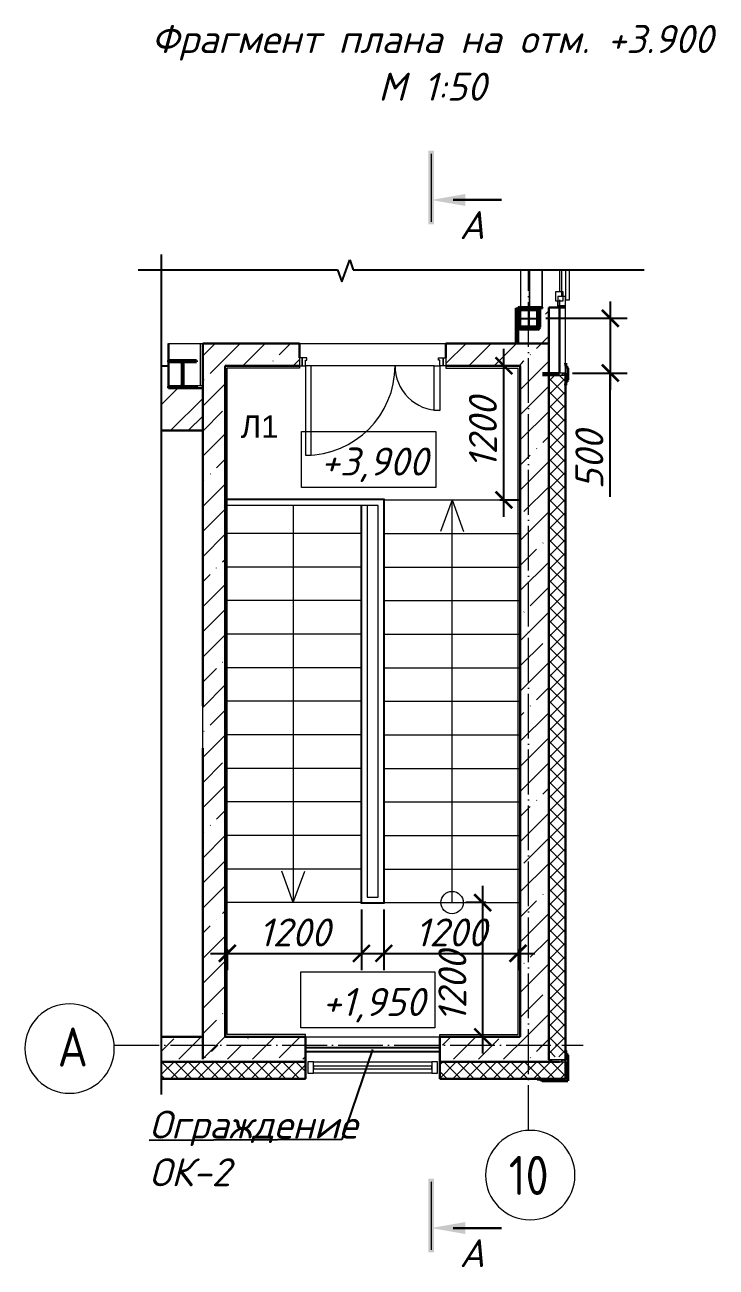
# Model space of a CAD drawing. Header units: millimetres. Extents: x 2655748 to 2694748, y -660716 to -632898.
# Drawn here: x 2688566 to 2694748, y -644124 to -633016 of the extents above; entities that cross this region are included whole.
import ezdxf

# ---------------------------------------------------------------- set-up
doc = ezdxf.new("R2010")
doc.units = ezdxf.units.MM
doc.header["$LTSCALE"] = 20
for name, pattern in [('_ШПТ__20_т__2_5__Линия сетки', [25, 20, -2.5, 0, -2.5]), ('CENTER', [50.8, 31.75, -6.35, 6.35, -6.35]), ('GOST2.303 5', [24, 20, -1.5, 1, -1.5])]:
    doc.linetypes.add(name, pattern=pattern)
doc.layers.add('ANNO-TEXT', color=251, linetype='Continuous')
doc.layers.add('PDF _Текст', color=7, linetype='Continuous')
doc.layers.add('Вспомогательные', color=6, linetype='Continuous', plot=False)
for name, color, linetype, lineweight in [('Высотные отметки', 7, 'Continuous', 9), ('Обобщенные модели', 7, 'Continuous', 18), ('ОСИ', 251, 'CENTER', 18), ('Перекрытия', 7, 'Continuous', 18), ('Размерные', 45, 'Continuous', 15), ('Разрезы', 7, 'Continuous', 9), ('Стены', 7, 'Continuous', 18), ('Стены разрез', 7, 'Continuous', 30), ('Стены штриховка', 7, 'Continuous', 30), ('Типовые аннотации', 7, 'Continuous', 18), ('Элементы узлов', 7, 'Continuous', 18)]:
    doc.layers.add(name, color=color, linetype=linetype, lineweight=lineweight)
for name, color, linetype, lineweight, true_color in [('Двери', 7, 'Continuous', 9, 0x804000), ('Импосты витража', 7, 'Continuous', 9, 0x004080), ('Каркас несущий', 7, 'Continuous', 18, 0x800040), ('Каркас_Импост', 7, 'Continuous', 9, 0x804000), ('Лестницы', 7, 'Continuous', 9, 0x506c76), ('Линии', 7, 'Continuous', 9, 0x00a600), ('Монтажный зазор', 7, 'Continuous', 9, 0x804000), ('Несущие колонны', 7, 'Continuous', 18, 0x800040), ('Ограждение', 7, 'Continuous', 9, 0x408080), ('Отлив', 7, 'Continuous', 9, 0x008080), ('Панели витража', 7, 'Continuous', 9, 0x0080c0), ('Панель', 7, 'Continuous', 9, 0x804000), ('Поручни', 7, 'Continuous', 9, 0x408080), ('Скрытые грани', 7, 'Continuous', 18, 0x800040)]:
    doc.layers.add(name, color=color, linetype=linetype, lineweight=lineweight, true_color=true_color)
doc.styles.add('GOST Common', font='', dxfattribs={"width": 0.9, "height": 350})
doc.styles.add('PDF Arial', font='arial.ttf')
doc.styles.add('PDF ISOCPEUR Italic', font='isocpeui.ttf')
doc.styles.add('SPDS', font='isocpeui.ttf')
doc.styles.get('GOST Common').set_extended_font_data('GOST Common')
doc.dimstyles.new('м 100', dxfattribs={"dimscale": 100, "dimtxt": 2, "dimasz": 1.5, "dimexe": 1.5, "dimexo": 0.625, "dimtad": 1, "dimdec": 0, "dimrnd": 5, "dimtxsty": 'SPDS', "dimblk": 'ARCHTICK', "dimcen": 2.5, "dimdle": 1.5, "dimclrd": 256, "dimclre": 256, "dimclrt": 256, "dimadec": 0, "dimazin": 0, "dimtfac": 1, "dimtdec": 0, "dimtmove": 1, "dimatfit": 3, "dimldrblk": 'OPEN30', "dimfxl": 1, "dimarcsym": 0})
pattern_1 = [(45, (2648071.34, -642139.24), (-224.5064, 224.5064), []), (45, (2648295.85, -642139.24), (-224.5064, 224.5064), [396.875, -79.375, 3.353, -76.022])]
pattern_2 = [(45, (0, 0), (-106.066, 106.066), [])]
pattern_3 = [(45, (2648126.34, -642139.24), (-106.066, 106.066), [])]

# ---------------------------------------------------------------- blocks, each defined once
blk = doc.blocks.new('240_КолоннаНесущая_Двутавр_СТО АСЧМ 20-93 - 25К1-1233498-_О__L2_3_900_')
at = {"layer": 'Несущие колонны', "color": 7, "lineweight": 40}
for p, q in [((124.5, 123), (-124.5, 123)), ((-124.5, 123), (-124.5, 111)), ((124.5, 111), (124.5, 123)), ((-124.5, 111), (-20, 111)), ((-4, 95), (-4, -95)), ((4, -95), (4, 95)), ((20, 111), (124.5, 111)), ((-20, -111), (-124.5, -111)), ((-124.5, -111), (-124.5, -123)), ((124.5, -111), (20, -111)), ((124.5, -123), (124.5, -111)), ((-124.5, -123), (124.5, -123))]:
    blk.add_line(p, q, dxfattribs=at)
for centre, start, end in [((-20, 95), 0, 90), ((20, 95), 90, 180), ((-20, -95), 270, 0), ((20, -95), 180, 270)]:
    blk.add_arc(centre, 16, start, end, dxfattribs=at)
blk = doc.blocks.new('101_Дверь_Двупольная_Алюминиевая_ГОСТ23747-2015 - ДАН_Дв_2080х1260_800__О_Л_П-1342839-_О__L2_3_900_')
at = {"layer": 'Каркас_Импост', "color": 7}
for p, q in [((-630, 100), (-600, 100)), ((-630, 30), (-630, 100)), ((-590, 30), (-630, 30)), ((-600, 100), (-600, 50)), ((-600, 50), (-590, 50)), ((-590, 50), (-590, 30)), ((600, 50), (590, 50)), ((590, 50), (590, 30)), ((590, 30), (630, 30)), ((630, 100), (600, 100)), ((600, 100), (600, 50)), ((630, 30), (630, 100))]:
    blk.add_line(p, q, dxfattribs=at)
at = {"layer": 'Монтажный зазор', "color": 7}
for p, q in [((-655, 100), (-630, 100)), ((-655, 30), (-655, 100)), ((-630, 30), (-655, 30)), ((-630, 100), (-630, 30)), ((655, 100), (630, 100)), ((630, 100), (630, 30)), ((630, 30), (655, 30)), ((655, 30), (655, 100))]:
    blk.add_line(p, q, dxfattribs=at)
at = {"layer": 'Панель', "color": 7, "lineweight": 18}
for p, q in [((600, 900), (550, 900)), ((550, 900), (550, 100)), ((600, 100), (600, 900)), ((-600, 500), (-550, 500)), ((-600, 100), (-600, 500)), ((-550, 500), (-550, 100)), ((-550, 100), (-600, 100)), ((550, 100), (600, 100))]:
    blk.add_line(p, q, dxfattribs=at)
at = {"layer": 'Панель', "color": 7}
for centre, radius, start, end in [((600, 100), 800, 90, 180), ((-600, 100), 400, 360, 90)]:
    blk.add_arc(centre, radius, start, end, dxfattribs=at)
blk = doc.blocks.new('Прямоугольный импост - 50х100 мм RAL 9016-1207058-_О__L2_3_900_')
at = {"layer": 'Импосты витража', "color": 7, "lineweight": 18}
for p, q in [((0, 100), (-50, 100)), ((-50, 100), (-50, 0)), ((-50, 0), (0, 0)), ((0, 0), (0, 100))]:
    blk.add_line(p, q, dxfattribs=at)
blk = doc.blocks.new('Системная панель - 135__НР__25__СТК__Стеклопакет-1207059-_О__L2_3_900_')
at = {"layer": 'Панели витража', "color": 7}
for p, q in [((530, -37.5), (-530, -37.5)), ((-530, -37.5), (-530, -62.5)), ((-530, -62.5), (530, -62.5)), ((530, -62.5), (530, -37.5))]:
    blk.add_line(p, q, dxfattribs=at)
blk = doc.blocks.new('Прямоугольный импост - 50х100 мм RAL 9016-1207060-_О__L2_3_900_')
at = {"layer": 'Импосты витража', "color": 7, "lineweight": 18}
for p, q in [((-50, 100), (0, 100)), ((-50, 0), (-50, 100)), ((0, 0), (-50, 0)), ((0, 100), (0, 0))]:
    blk.add_line(p, q, dxfattribs=at)
blk = doc.blocks.new('Прямоугольный импост - 50х100 мм RAL 9016-1206832-_О__L2_3_900_')
at = {"layer": 'Импосты витража', "color": 7}
for p, q in [((43075, -125), (44135, -125)), ((44135, -225), (43075, -225))]:
    blk.add_line(p, q, dxfattribs=at)
blk = doc.blocks.new('Ограждение - Ограждение-1240041-_О__L2_3_900_')
at = {"layer": 'Поручни', "color": 7}
for p, q in [((43711, 4881), (42285, 4881)), ((43705, 4875), (42285, 4875)), ((43655, 4825), (42285, 4825)), ((43499, 4825), (43499, 1269)), ((43505, 4825), (43505, 1275)), ((43555, 4825), (43555, 1325)), ((43655, 1325), (43655, 4825)), ((43705, 1275), (43705, 4875)), ((43711, 1269), (43711, 4881)), ((43499, 1269), (43711, 1269)), ((43505, 1275), (43705, 1275)), ((43555, 1325), (43655, 1325))]:
    blk.add_line(p, q, dxfattribs=at)
blk = doc.blocks.new('190_ФЭ_Стена_Стык вертикальный - ФЭ-C1_110-1292974-_О__L2_3_900_')
at = {"layer": 'Обобщенные модели', "lineweight": 9}
h = blk.add_hatch(dxfattribs=at)
h.set_pattern_fill('FP_8', color=256, style=0, pattern_type=2)
h.set_pattern_definition(pattern_2)
h.paths.add_polyline_path([(45278, 5902), (45278, 5928), (45295, 5945), (45295, 6055), (45278, 6072), (45277, 6072), (45294, 6055), (45294, 5945), (45277, 5928), (45277, 5903)], flags=0)
h.paths.add_polyline_path([(45275, 5902), (45276, 5903), (45275, 5912)], flags=0)
h.paths.add_polyline_path([(45275, 6088), (45276, 6088), (45275, 6098)], flags=0)
at = {"layer": 'Обобщенные модели', "lineweight": 40}
for p, q in [((45278, 6098), (45275, 6098)), ((45275, 6098), (45275, 6088)), ((45275, 6088), (45276, 6088)), ((45276, 6088), (45276, 6097)), ((45276, 6097), (45277, 6097)), ((45277, 6097), (45277, 6072)), ((45277, 6072), (45294, 6055)), ((45278, 6072), (45278, 6098)), ((45295, 6055), (45278, 6072)), ((45294, 6055), (45294, 5945)), ((45295, 5945), (45295, 6055)), ((45276, 5912), (45275, 5912)), ((45275, 5912), (45275, 5902)), ((45275, 5902), (45278, 5902)), ((45276, 5903), (45276, 5912)), ((45277, 5903), (45276, 5903)), ((45294, 5945), (45277, 5928)), ((45277, 5928), (45277, 5903)), ((45278, 5928), (45295, 5945)), ((45278, 5902), (45278, 5928))]:
    blk.add_line(p, q, dxfattribs=at)
blk = doc.blocks.new('190_ФЭ_Стена_Стык угловой внешний фигурный - ФЭ-У1_230х230-1304566-_О__L2_3_900_')
at = {"layer": 'Обобщенные модели', "lineweight": 9}
h = blk.add_hatch(dxfattribs=at)
h.set_pattern_fill('FP_5', color=256, style=0, pattern_type=2)
h.set_pattern_definition(pattern_2)
h.paths.add_polyline_path([(45065, -295), (45295, -295), (45295, -65), (45278, -48), (45277, -48), (45294, -65), (45294, -294), (45065, -294), (45048, -277), (45048, -278)], flags=0)
h.paths.add_polyline_path([(45032, -276), (45032, -275), (45023, -276)], flags=0)
h.paths.add_polyline_path([(45275, -32), (45276, -32), (45275, -22)], flags=0)
at = {"layer": 'Обобщенные модели', "lineweight": 40}
for p, q in [((45278, -22), (45275, -22)), ((45275, -22), (45275, -32)), ((45275, -32), (45276, -32)), ((45276, -32), (45276, -23)), ((45276, -23), (45277, -23)), ((45277, -23), (45277, -48)), ((45277, -48), (45294, -65)), ((45278, -48), (45278, -22)), ((45295, -65), (45278, -48)), ((45294, -65), (45294, -294)), ((45295, -295), (45295, -65)), ((45032, -275), (45022, -275)), ((45022, -275), (45022, -278)), ((45022, -278), (45048, -278)), ((45023, -277), (45023, -276)), ((45023, -276), (45032, -276)), ((45048, -277), (45023, -277)), ((45032, -276), (45032, -275)), ((45065, -294), (45048, -277)), ((45048, -278), (45065, -295)), ((45294, -294), (45065, -294)), ((45065, -295), (45295, -295))]:
    blk.add_line(p, q, dxfattribs=at)
blk = doc.blocks.new('Прямоугольный импост - 20х150 мм_Утеплитель_Наружный-1317561-_О__L2_3_900_')
at = {"layer": 'Импосты витража'}
h = blk.add_hatch(dxfattribs=at)
h.set_pattern_fill('FP_10', style=0, pattern_type=2)
h.set_pattern_definition([(225, (6000, 45200), (60.10408, -60.10408), []), (135, (6000, 45200), (-60.10408, -60.10408), [])])
h.paths.add_polyline_path([(10, 75), (10, -75), (-10, -75), (-10, 75)], flags=0)
at = {"layer": 'Импосты витража', "color": 7, "lineweight": 18}
for p, q in [((-10, 75), (10, 75)), ((-10, -75), (-10, 75)), ((10, 75), (10, -75)), ((10, -75), (-10, -75))]:
    blk.add_line(p, q, dxfattribs=at)
blk = doc.blocks.new('Прямоугольный импост - 20х150 мм_Утеплитель_Наружный-1317916-_О__L2_3_900_')
at = {"layer": 'Импосты витража'}
h = blk.add_hatch(dxfattribs=at)
h.set_pattern_fill('FP_23', style=0, pattern_type=2)
h.set_pattern_definition([(225, (-125, 45200), (60.10408, -60.10408), []), (135, (-125, 45200), (-60.10408, -60.10408), [])])
h.paths.add_polyline_path([(0, 75), (0, -75), (-20, -75), (-20, 75)], flags=0)
at = {"layer": 'Импосты витража', "color": 7, "lineweight": 18}
for p, q in [((-20, 75), (0, 75)), ((-20, -75), (-20, 75)), ((0, 75), (0, -75)), ((0, -75), (-20, -75))]:
    blk.add_line(p, q, dxfattribs=at)
blk = doc.blocks.new('012_Стрелка _ЭлУзла_Линия_ - Стрелка с пустым кружком-1367275-_О__L2_3_900_')
at = {"layer": 'Элементы узлов'}
blk.add_line((1, 0), (3600, 0), dxfattribs=at)
blk = doc.blocks.new('012_Стрелка _ЭлУзла_Линия_ - Стрелка-1367453-_О__L2_3_900_')
at = {"layer": 'Элементы узлов'}
blk.add_line((1, 0), (3557, 0), dxfattribs=at)
blk = doc.blocks.new('_ARCHTICK')
at = {"color": 0, "linetype": 'ByBlock', "const_width": 0.15}
blk.add_lwpolyline([(-0.5, -0.5), (0.5, 0.5)], dxfattribs=at)
blk = doc.blocks.new('*D250')
at = {"lineweight": -2, "transparency": 16777216}
for p, q in [((2692850, -637414), (2692850, -635914)), ((2692812, -636064), (2693000, -636064)), ((2692812, -637264), (2693000, -637264))]:
    blk.add_line(p, q, dxfattribs=at)
at = {"layer": 'Defpoints', "color": 0, "transparency": 16777216}
for p in [(2692750, -636064), (2692850, -636064), (2692750, -637264)]:
    blk.add_point(p, dxfattribs=at)
at = {"lineweight": -2, "transparency": 16777216, "xscale": 150, "yscale": 150, "zscale": 150}
for p, rotation in [((2692850, -636064), 90), ((2692850, -637264), 270)]:
    blk.add_blockref('_ARCHTICK', p, dxfattribs=dict(at, rotation=rotation))
at = {"transparency": 16777216, "insert": (2692662, -636664), "char_height": 250, "width": 700.59, "attachment_point": 5, "rotation": 90, "style": 'SPDS'}
blk.add_mtext('1200', dxfattribs=at)
blk = doc.blocks.new('_OPEN30')
at = {"color": 0, "linetype": 'ByBlock'}
for p, q in [((-1, 0.268), (0, 0)), ((0, 0), (-1, -0.268)), ((0, 0), (-1, 0))]:
    blk.add_line(p, q, dxfattribs=at)
blk = doc.blocks.new('*D251')
at = {"lineweight": -2, "transparency": 16777216}
for p, q in [((2691576, -640927), (2691576, -641468)), ((2690226, -641318), (2691726, -641318)), ((2690376, -641281), (2690376, -641468))]:
    blk.add_line(p, q, dxfattribs=at)
at = {"layer": 'Defpoints', "color": 0, "transparency": 16777216}
for p in [(2691576, -640864), (2690376, -641218), (2691576, -641318)]:
    blk.add_point(p, dxfattribs=at)
at = {"lineweight": -2, "transparency": 16777216, "xscale": 150, "yscale": 150, "zscale": 150, "rotation": 180}
blk.add_blockref('_ARCHTICK', (2690376, -641318), dxfattribs=at)
at = {"lineweight": -2, "transparency": 16777216, "xscale": 150, "yscale": 150, "zscale": 150}
blk.add_blockref('_ARCHTICK', (2691576, -641318), dxfattribs=at)
at = {"transparency": 16777216, "insert": (2690976, -641131), "char_height": 250, "width": 700.59, "attachment_point": 5, "style": 'SPDS'}
blk.add_mtext('1200', dxfattribs=at)
blk = doc.blocks.new('Высотные отметки - Рамка-5093-_О__L2_3_900_')
at = {"layer": 'Типовые аннотации', "lineweight": 9}
for p, q in [((-6, 0), (-6, 5)), ((-6, 5), (6, 5)), ((6, 5), (6, 0)), ((6, 0), (-6, 0))]:
    blk.add_line(p, q, dxfattribs=at)
blk = doc.blocks.new('*D252')
at = {"lineweight": -2, "transparency": 16777216}
for p, q in [((2691776, -640927), (2691776, -641468)), ((2691626, -641318), (2693126, -641318)), ((2692976, -641281), (2692976, -641468))]:
    blk.add_line(p, q, dxfattribs=at)
at = {"layer": 'Defpoints', "color": 0, "transparency": 16777216}
for p in [(2691776, -640864), (2692976, -641218), (2692976, -641318)]:
    blk.add_point(p, dxfattribs=at)
at = {"lineweight": -2, "transparency": 16777216, "xscale": 150, "yscale": 150, "zscale": 150, "rotation": 180}
blk.add_blockref('_ARCHTICK', (2691776, -641318), dxfattribs=at)
at = {"lineweight": -2, "transparency": 16777216, "xscale": 150, "yscale": 150, "zscale": 150}
blk.add_blockref('_ARCHTICK', (2692976, -641318), dxfattribs=at)
at = {"transparency": 16777216, "insert": (2692376, -641131), "char_height": 250, "width": 700.59, "attachment_point": 5, "style": 'SPDS'}
blk.add_mtext('1200', dxfattribs=at)
blk = doc.blocks.new('*D253')
at = {"lineweight": -2, "transparency": 16777216}
for p, q in [((2692660, -642214), (2692660, -640714)), ((2692687, -640864), (2692510, -640864)), ((2692687, -642064), (2692510, -642064))]:
    blk.add_line(p, q, dxfattribs=at)
at = {"layer": 'Defpoints', "color": 0, "transparency": 16777216}
for p in [(2692660, -640864), (2692750, -640864), (2692750, -642064)]:
    blk.add_point(p, dxfattribs=at)
at = {"lineweight": -2, "transparency": 16777216, "xscale": 150, "yscale": 150, "zscale": 150}
for p, rotation in [((2692660, -640864), 90), ((2692660, -642064), 270)]:
    blk.add_blockref('_ARCHTICK', p, dxfattribs=dict(at, rotation=rotation))
at = {"transparency": 16777216, "insert": (2692264, -641934), "char_height": 250, "width": 700.59, "attachment_point": 1, "rotation": 90, "line_spacing_factor": 1.022761, "style": 'SPDS'}
blk.add_mtext('1200', dxfattribs=at)
blk = doc.blocks.new('к4')
at = {"color": 0, "linetype": 'Continuous', "lineweight": 60, "ltscale": 150}
for p, q in [((4150608, 536606), (4150608, 536766)), ((4150613, 536606), (4150613, 536766)), ((4150618, 536776), (4150778, 536776)), ((4150618, 536771), (4150778, 536771)), ((4150783, 536766), (4150783, 536606)), ((4150788, 536766), (4150788, 536606)), ((4150778, 536601), (4150618, 536601)), ((4150778, 536596), (4150618, 536596))]:
    blk.add_line(p, q, dxfattribs=at)
at = {"color": 0, "linetype": 'GOST2.303 5', "lineweight": 25, "ltscale": 150}
for p, q in [((4150698, 536778), (4150698, 536594)), ((4150606, 536686), (4150790, 536686))]:
    blk.add_line(p, q, dxfattribs=at)
at = {"color": 0, "linetype": 'Continuous', "lineweight": 60, "ltscale": 150}
for centre, radius, start, end in [((4150618, 536766), 10, 90, 180), ((4150618, 536766), 5, 90, 180), ((4150778, 536766), 10, 0, 90), ((4150778, 536766), 5, 0, 90), ((4150618, 536606), 10, 180, 270), ((4150618, 536606), 5, 180, 270), ((4150778, 536606), 5, 270, 0), ((4150778, 536606), 10, 270, 0)]:
    blk.add_arc(centre, radius, start, end, dxfattribs=at)
at = {"layer": 'Вспомогательные', "color": 0, "ltscale": 10}
blk.add_line((4150613, 536686), (4150783, 536686), dxfattribs=at)
blk = doc.blocks.new('*D254')
at = {"lineweight": -2, "transparency": 16777216}
for p, q in [((2693801, -635490), (2693801, -636279)), ((2693226, -635640), (2693951, -635640)), ((2693464, -636129), (2693951, -636129)), ((2693801, -637235), (2693801, -636129))]:
    blk.add_line(p, q, dxfattribs=at)
at = {"layer": 'Defpoints', "color": 0, "transparency": 16777216}
for p in [(2693163, -635640), (2693401, -636129), (2693801, -636129)]:
    blk.add_point(p, dxfattribs=at)
at = {"lineweight": -2, "transparency": 16777216, "xscale": 150, "yscale": 150, "zscale": 150}
for p, rotation in [((2693801, -635640), 90), ((2693801, -636129), 270)]:
    blk.add_blockref('_ARCHTICK', p, dxfattribs=dict(at, rotation=rotation))
at = {"transparency": 16777216, "insert": (2693614, -636907), "char_height": 250, "width": 756.84, "attachment_point": 5, "rotation": 90, "style": 'SPDS'}
blk.add_mtext('500', dxfattribs=at)
blk = doc.blocks.new('Ось сетки - Круг_Ø8 мм-6577-_О__L1_0_000_')
at = {"layer": 'ОСИ', "linetype": 'Continuous', "lineweight": 20}
for start, end in [(360, 180), (180, 360)]:
    blk.add_arc((0, 0), 4, start, end, dxfattribs=at)
blk = doc.blocks.new('Разрез - Номер вида сзади_3_5 мм-64069-_О__L2_3_900_')
at = {"layer": 'Разрезы'}
for points in [[(9.8, 0.4), (9.8, -0.39), (-0.33, -0.39), (-0.33, 0.4)], [(2.18, -4.67), (3, 0), (3.82, -4.67)]]:
    blk.add_hatch(color=256, dxfattribs=at).paths.add_polyline_path(points, flags=0)
at = {"layer": 'Разрезы', "lineweight": 30}
blk.add_line((3, -3), (3, -9.66), dxfattribs=at)

msp = doc.modelspace()

# ---------------------------------------------------------------- hatches: boundary and pattern name
at = {"layer": 'Стены штриховка', "lineweight": 9}
h = msp.add_hatch(dxfattribs=at)
h.set_pattern_fill('FP_4', color=256, style=0, pattern_type=2)
h.set_pattern_definition(pattern_1)
h.paths.add_polyline_path([(2693251.3, -642264.2), (2693251.3, -635544.2), (2692996.3, -636064.2), (2692996.3, -642064.2)])
h = msp.add_hatch(dxfattribs=at)
h.set_pattern_fill('FP_4', color=256, style=0, pattern_type=2)
h.set_pattern_definition(pattern_1)
h.paths.add_polyline_path([(2692331.3, -636064.2), (2693196.3, -636064.2), (2693196.3, -635864.2), (2692331.3, -635864.2), (2692331.3, -635994.2)], flags=0)
h.paths.add_polyline_path([(2690156.3, -636064.2), (2691021.3, -636064.2), (2691021.3, -635864.2), (2690156.3, -635864.2)], flags=0)
h = msp.add_hatch(dxfattribs=at)
h.set_pattern_fill('FP_4', color=256, style=0, pattern_type=2)
h.set_pattern_definition(pattern_1)
h.paths.add_polyline_path([(2690356.3, -642264.2), (2690356.3, -636064.2), (2690156.3, -636064.2), (2690156.3, -642264.2)], flags=0)
h = msp.add_hatch(dxfattribs=at)
h.set_pattern_fill('FP_5', color=256, style=0, pattern_type=2)
h.set_pattern_definition(pattern_3)
h.paths.add_polyline_path([(2693251.3, -642244.2), (2693253.3, -642244.2), (2693253.3, -636149.2), (2693251.3, -636149.2), (2693251.3, -641011.9)], flags=0)
h = msp.add_hatch(dxfattribs=at)
h.set_pattern_fill('FP_6', color=256, style=0, pattern_type=2)
h.set_pattern_definition([(45, (2648126.34, -642139.24), (-60.10408, 60.10408), []), (135, (2648126.34, -642139.24), (-60.10408, -60.10408), [])])
h.paths.add_polyline_path([(2693253.3, -642244.2), (2693399.3, -642244.2), (2693399.3, -636149.2), (2693253.3, -636149.2), (2693253.3, -641011.9)], flags=0)
h = msp.add_hatch(dxfattribs=at)
h.set_pattern_fill('FP_5', color=256, style=0, pattern_type=2)
h.set_pattern_definition(pattern_3)
h.paths.add_polyline_path([(2693401.3, -642244.2), (2693401.3, -636149.2), (2693399.3, -636149.2), (2693399.3, -642244.2)], flags=0)
h = msp.add_hatch(dxfattribs=at)
h.set_pattern_fill('FP_3', color=256, style=0, pattern_type=2)
h.set_pattern_definition([(45, (2648071.34, -642139.24), (-235.7317, 235.7317), []), (45, (2648228.5, -642139.24), (-235.7317, 235.7317), [])])
h.paths.add_polyline_path([(2689785, -636644.2), (2690156.3, -636644.2), (2690156.3, -636264.2), (2689785, -636264.2)])
h = msp.add_hatch(dxfattribs=at)
h.set_pattern_fill('FP_4', color=256, style=0, pattern_type=2)
h.set_pattern_definition([(45, (2645166.34, -642139.17), (-224.5064, 224.5064), []), (45, (2645390.85, -642139.17), (-224.5064, 224.5064), [396.875, -79.375, 3.353, -76.022])])
h.paths.add_polyline_path([(2689786, -642064.2), (2689786, -642264.2), (2690291.3, -642264.2), (2690291.3, -642064.2)])
h = msp.add_hatch(dxfattribs=at)
h.set_pattern_fill('FP_4', color=256, style=0, pattern_type=2)
h.set_pattern_definition(pattern_1)
h.paths.add_polyline_path([(2692276.3, -642264.2), (2693196.3, -642264.2), (2693196.3, -642064.2), (2692276.3, -642064.2)], flags=0)
h.paths.add_polyline_path([(2691076.3, -642264.2), (2691076.3, -642064.2), (2690356.3, -642064.2), (2690356.3, -642264.2)], flags=0)
h = msp.add_hatch(dxfattribs=at)
h.set_pattern_fill('FP_6', color=256, style=0, pattern_type=2)
h.set_pattern_definition([(45, (2648071.34, -642164.24), (-60.10408, 60.10408), []), (135, (2648071.34, -642164.24), (-60.10408, -60.10408), [])])
h.paths.add_polyline_path([(2693401.3, -642437.2), (2693401.3, -642291.2), (2692276.3, -642291.2), (2692276.3, -642437.2)])
h.paths.add_polyline_path([(2689786, -642291.2), (2689786, -642437.2), (2691076.3, -642437.2), (2691076.3, -642291.2)])

# ---------------------------------------------------------------- linework, layer by layer
for p, q in [((2689786, -635068.9), (2689786, -642578.7)), ((2691400, -635313.9), (2691471, -635116.9)), ((2691471, -635116.9), (2691503, -635206.9)), ((2689578, -635206.9), (2691362, -635206.9)), ((2691362, -635206.9), (2691400, -635313.9)), ((2691503, -635206.9), (2694105, -635206.9)), ((2692955.3, -635549.2), (2692980.3, -635549.2)), ((2693076.3, -635549.2), (2693196.3, -635549.2)), ((2689786, -636064.2), (2689851.3, -636064.2)), ((2691676.3, -642179.1), (2691400.4, -642982.3)), ((2691400.4, -642982.3), (2689678.6, -642990.6))]:
    msp.add_line(p, q)
msp.add_lwpolyline([(2691076.3, -642158.7), (2692276.3, -642158.7), (2692276.3, -642199.4), (2691076.3, -642199.4)], close=True)
at = {"layer": 'Каркас несущий', "color": 7}
for p, q in [((2693076.3, -635206.9), (2693076.3, -635536.5)), ((2693196.3, -635536.5), (2693196.3, -635206.9)), ((2693085.3, -635536.5), (2693076.3, -635536.5)), ((2693187.3, -635536.5), (2693085.3, -635536.5)), ((2693196.3, -635536.5), (2693187.3, -635536.5))]:
    msp.add_line(p, q, dxfattribs=at)
at = {"layer": 'Каркас_Импост', "color": 7, "lineweight": 18}
for p, q in [((2693346.3, -635206.9), (2693346.3, -635404.2)), ((2693366.3, -635206.9), (2693366.3, -635444.2)), ((2693381.3, -635404.2), (2693311.3, -635404.2)), ((2693311.3, -635404.2), (2693311.3, -635484.2)), ((2693331.3, -635444.2), (2693331.3, -635524.2)), ((2693401.3, -635444.2), (2693331.3, -635444.2)), ((2693381.3, -635484.2), (2693381.3, -635404.2)), ((2693401.3, -635444.2), (2693381.3, -635444.2)), ((2693401.3, -635524.2), (2693401.3, -635444.2)), ((2693401.3, -635524.2), (2693401.3, -635444.2)), ((2693311.3, -635484.2), (2693381.3, -635484.2)), ((2693331.3, -635524.2), (2693331.3, -635484.2)), ((2693331.3, -635544.2), (2693331.3, -635509.2)), ((2693331.3, -635524.2), (2693401.3, -635524.2)), ((2693331.3, -635524.2), (2693401.3, -635524.2)), ((2693401.3, -635544.2), (2693331.3, -635544.2)), ((2693401.3, -635544.2), (2693401.3, -635509.2))]:
    msp.add_line(p, q, dxfattribs=at)
at = {"layer": 'Лестницы', "color": 7}
for p, q in [((2692226.3, -636064.2), (2691126.3, -636064.2)), ((2691782.3, -637264.2), (2692996.3, -637264.2)), ((2691782.3, -637264.2), (2692996.3, -637264.2)), ((2691570.3, -637564.2), (2690356.3, -637564.2)), ((2691570.3, -637564.2), (2690356.3, -637564.2)), ((2691782.3, -637564.2), (2692996.3, -637564.2)), ((2691782.3, -637564.2), (2692996.3, -637564.2)), ((2691570.3, -637864.2), (2690356.3, -637864.2)), ((2691570.3, -637864.2), (2690356.3, -637864.2)), ((2691782.3, -637864.2), (2692996.3, -637864.2)), ((2691782.3, -637864.2), (2692996.3, -637864.2)), ((2691570.3, -638164.2), (2690356.3, -638164.2)), ((2691570.3, -638164.2), (2690356.3, -638164.2)), ((2691782.3, -638164.2), (2692996.3, -638164.2)), ((2691782.3, -638164.2), (2692996.3, -638164.2)), ((2691570.3, -638464.2), (2690356.3, -638464.2)), ((2691570.3, -638464.2), (2690356.3, -638464.2)), ((2691782.3, -638464.2), (2692996.3, -638464.2)), ((2691782.3, -638464.2), (2692996.3, -638464.2)), ((2691570.3, -638764.2), (2690356.3, -638764.2)), ((2691570.3, -638764.2), (2690356.3, -638764.2)), ((2691782.3, -638764.2), (2692996.3, -638764.2)), ((2691782.3, -638764.2), (2692996.3, -638764.2)), ((2691570.3, -639064.2), (2690356.3, -639064.2)), ((2691570.3, -639064.2), (2690356.3, -639064.2)), ((2691782.3, -639064.2), (2692996.3, -639064.2)), ((2691782.3, -639064.2), (2692996.3, -639064.2)), ((2691570.3, -639364.2), (2690356.3, -639364.2)), ((2691570.3, -639364.2), (2690356.3, -639364.2)), ((2691782.3, -639364.2), (2692996.3, -639364.2)), ((2691782.3, -639364.2), (2692996.3, -639364.2)), ((2691570.3, -639664.2), (2690356.3, -639664.2)), ((2691570.3, -639664.2), (2690356.3, -639664.2)), ((2691782.3, -639664.2), (2692996.3, -639664.2)), ((2691782.3, -639664.2), (2692996.3, -639664.2)), ((2691570.3, -639964.2), (2690356.3, -639964.2)), ((2691570.3, -639964.2), (2690356.3, -639964.2)), ((2691782.3, -639964.2), (2692996.3, -639964.2)), ((2691782.3, -639964.2), (2692996.3, -639964.2)), ((2691570.3, -640264.2), (2690356.3, -640264.2)), ((2691570.3, -640264.2), (2690356.3, -640264.2)), ((2691782.3, -640264.2), (2692996.3, -640264.2)), ((2691782.3, -640264.2), (2692996.3, -640264.2)), ((2691570.3, -640564.2), (2690356.3, -640564.2)), ((2691570.3, -640564.2), (2690356.3, -640564.2)), ((2691782.3, -640564.2), (2692996.3, -640564.2)), ((2691782.3, -640564.2), (2692996.3, -640564.2)), ((2691570.3, -640864.2), (2690356.3, -640864.2)), ((2691570.3, -640864.2), (2690356.3, -640864.2)), ((2691782.3, -640864.2), (2692996.3, -640864.2)), ((2691782.3, -640864.2), (2692996.3, -640864.2)), ((2691076.3, -642064.2), (2692276.3, -642064.2))]:
    msp.add_line(p, q, dxfattribs=at)
at = {"layer": 'Линии', "color": 7}
for p, q in [((2690376.3, -642044.2), (2690376.3, -636084.2)), ((2691021.3, -636084.2), (2690376.3, -636084.2)), ((2691021.3, -636064.2), (2691021.3, -636084.2)), ((2692331.3, -636064.2), (2692331.3, -636084.2)), ((2692331.3, -636084.2), (2692976.3, -636084.2)), ((2692976.3, -642044.2), (2692976.3, -636084.2)), ((2691076.3, -642044.2), (2690376.3, -642044.2)), ((2691076.3, -642064.2), (2691076.3, -642044.2)), ((2692276.3, -642064.2), (2692276.3, -642044.2)), ((2692276.3, -642044.2), (2692976.3, -642044.2))]:
    msp.add_line(p, q, dxfattribs=at)
at = {"layer": 'ОСИ', "linetype": '_ШПТ__20_т__2_5__Линия сетки'}
for p, q in [((2693071.3, -642896.9), (2693071.3, -635206.9)), ((2689368, -642137.9), (2693559, -642139.2))]:
    msp.add_line(p, q, dxfattribs=at)
at = {"layer": 'Отлив', "color": 7}
for p, q in [((2693401.3, -635206.9), (2693401.3, -635474.2)), ((2693436.3, -635474.2), (2693436.3, -635206.9)), ((2693401.3, -635474.2), (2693436.3, -635474.2))]:
    msp.add_line(p, q, dxfattribs=at)
at = {"layer": 'Перекрытия'}
for p, q in [((2689851.3, -635864.2), (2690156.3, -635864.2)), ((2690136.3, -636244.2), (2690136.3, -635864.2)), ((2691021.3, -635864.2), (2692331.3, -635864.2)), ((2689968.2, -636244.2), (2689851.3, -636244.2)), ((2690156.3, -636244.2), (2689984.5, -636244.2))]:
    msp.add_line(p, q, dxfattribs=at)
at = {"layer": 'Разрезы'}
for p, q in [((2692199.8, -634168.2), (2692199.8, -634777.1)), ((2692199.8, -643360.2), (2692199.8, -643969.1))]:
    msp.add_line(p, q, dxfattribs=at)
at = {"layer": 'Скрытые грани', "color": 7}
for p, q in [((2693081.3, -635536.5), (2693081.3, -635206.9)), ((2693191.3, -635536.5), (2693191.3, -635206.9))]:
    msp.add_line(p, q, dxfattribs=at)
at = {"layer": 'Стены'}
for p, q in [((2693001.3, -635549.2), (2693001.3, -635206.9)), ((2693076.3, -635206.9), (2693076.3, -635549.2)), ((2693196.3, -635544.2), (2693196.3, -635206.9)), ((2693346.3, -635474.2), (2693346.3, -635544.2))]:
    msp.add_line(p, q, dxfattribs=at)
at = {"layer": 'Стены разрез'}
for p, q in [((2692955.3, -635549.2), (2692955.3, -635864.2)), ((2693076.3, -635549.2), (2693001.3, -635549.2)), ((2693196.3, -635544.2), (2693196.3, -635549.2)), ((2693251.3, -635544.2), (2693251.3, -642269.2)), ((2693403.3, -635544.2), (2693251.3, -635544.2)), ((2693346.3, -636129.2), (2693346.3, -635544.2)), ((2689851.3, -636264.2), (2689851.3, -635864.2)), ((2690156.3, -635864.2), (2690156.3, -639104.2)), ((2691021.3, -635864.2), (2690156.3, -635864.2)), ((2691021.3, -635994.2), (2691021.3, -635864.2)), ((2693251.3, -635864.2), (2692331.3, -635864.2)), ((2692331.3, -635864.2), (2692331.3, -635994.2)), ((2690356.3, -642064.2), (2690356.3, -636064.2)), ((2690356.3, -636064.2), (2691021.3, -636064.2)), ((2692331.3, -636064.2), (2692996.3, -636064.2)), ((2692996.3, -636064.2), (2692996.3, -642064.2)), ((2693196.3, -636129.2), (2693346.3, -636129.2)), ((2693346.3, -636149.2), (2693196.3, -636149.2)), ((2693401.3, -642269.2), (2693401.3, -636149.2)), ((2690156.3, -636264.2), (2689851.3, -636264.2)), ((2689786, -636644.2), (2690156.3, -636644.2)), ((2690156.3, -642264.2), (2690156.3, -639484.2)), ((2690156.3, -642064.2), (2689786, -642064.2)), ((2691076.3, -642064.2), (2690356.3, -642064.2)), ((2691076.3, -642439.2), (2691076.3, -642064.2)), ((2692996.3, -642064.2), (2692276.3, -642064.2)), ((2692276.3, -642064.2), (2692276.3, -642439.2)), ((2689786, -642289.2), (2691076.3, -642289.2)), ((2692276.3, -642289.2), (2693346.3, -642289.2)), ((2693401.3, -642439.2), (2693401.3, -642289.2)), ((2689786, -642439.2), (2691076.3, -642439.2)), ((2692276.3, -642439.2), (2693401.3, -642439.2))]:
    msp.add_line(p, q, dxfattribs=at)
at = {"layer": 'Стены штриховка', "lineweight": 9}
for p, q in [((2692967.8, -635549.2), (2692967.8, -635864.2)), ((2692980.3, -635549.2), (2692980.3, -635864.2)), ((2693255.3, -636129.2), (2693255.3, -635544.2)), ((2693401.3, -636129.2), (2693401.3, -635544.2)), ((2693253.3, -642269.2), (2693253.3, -636149.2)), ((2693399.3, -642269.2), (2693399.3, -636149.2)), ((2690156.3, -639484.2), (2690156.3, -639104.2)), ((2691076.3, -642291.2), (2689786, -642291.2)), ((2693401.3, -642291.2), (2692276.3, -642291.2)), ((2691076.3, -642437.2), (2689786, -642437.2)), ((2693401.3, -642437.2), (2692276.3, -642437.2))]:
    msp.add_line(p, q, dxfattribs=at)
at = {"layer": 'Типовые аннотации', "lineweight": 20}
for p, q in [((2692386.3, -637264.2), (2692283.7, -637546.1)), ((2692386.3, -637264.2), (2692488.9, -637546.1)), ((2690966.3, -640864.2), (2690863.7, -640582.3)), ((2690966.3, -640864.2), (2691068.9, -640582.3))]:
    msp.add_line(p, q, dxfattribs=at)
msp.add_circle((2692386.3, -640864.2), 100, dxfattribs=at)

# ---------------------------------------------------------------- block references
at = {"layer": 'Высотные отметки', "lineweight": 20, "xscale": 99.99999999999993, "yscale": 99.99999999999993, "zscale": 99.99999999999993}
for p in [(2691640.8, -637152.4), (2691632.6, -641984.7)]:
    msp.add_blockref('Высотные отметки - Рамка-5093-_О__L2_3_900_', p, dxfattribs=at)
at = {"layer": 'Двери', "color": 8, "true_color": 0x7f7f7f, "rotation": 180}
msp.add_blockref('101_Дверь_Двупольная_Алюминиевая_ГОСТ23747-2015 - ДАН_Дв_2080х1260_800__О_Л_П-1342839-_О__L2_3_900_', (2691676.3, -635964.2), dxfattribs=at)
at = {"layer": 'Импосты витража', "color": 7, "extrusion": (0, 0, -1)}
for name, p, rotation in [('Прямоугольный импост - 20х150 мм_Утеплитель_Наружный-1317561-_О__L2_3_900_', (-2693328.3, -636139.2), 270.0000000000001), ('Прямоугольный импост - 50х100 мм RAL 9016-1207060-_О__L2_3_900_', (-2692256.3, -642289.2), 180), ('Прямоугольный импост - 20х150 мм_Утеплитель_Наружный-1317916-_О__L2_3_900_', (-2693326.3, -642289.2), 270.0000000000001)]:
    msp.add_blockref(name, p, dxfattribs=dict(at, rotation=rotation))
at = {"layer": 'Импосты витража', "color": 7, "rotation": 180}
msp.add_blockref('Прямоугольный импост - 50х100 мм RAL 9016-1207058-_О__L2_3_900_', (2691096.3, -642289.2), dxfattribs=at)
at = {"layer": 'Импосты витража', "color": 7}
msp.add_blockref('Прямоугольный импост - 50х100 мм RAL 9016-1206832-_О__L2_3_900_', (2648071.3, -642164.2), dxfattribs=at)
at = {"layer": 'Несущие колонны', "color": 7}
msp.add_blockref('240_КолоннаНесущая_Двутавр_СТО АСЧМ 20-93 - 25К1-1233498-_О__L2_3_900_', (2689976.3, -636139.2), dxfattribs=at)
at = {"layer": 'Обобщенные модели'}
for name, p in [('190_ФЭ_Стена_Стык вертикальный - ФЭ-C1_110-1292974-_О__L2_3_900_', (2648126.3, -642139.2)), ('190_ФЭ_Стена_Стык угловой внешний фигурный - ФЭ-У1_230х230-1304566-_О__L2_3_900_', (2648126.3, -642164.2))]:
    msp.add_blockref(name, p, dxfattribs=at)
at = {"layer": 'Ограждение', "color": 7}
msp.add_blockref('Ограждение - Ограждение-1240041-_О__L2_3_900_', (2648071.3, -642139.2), dxfattribs=at)
at = {"layer": 'ОСИ', "lineweight": 20, "xscale": 99.99999999999993, "yscale": 99.99999999999993, "zscale": 99.99999999999993}
for p in [(2688966, -642168.9), (2693085, -643300.9)]:
    msp.add_blockref('Ось сетки - Круг_Ø8 мм-6577-_О__L1_0_000_', p, dxfattribs=at)
at = {"layer": 'Панели витража', "color": 7}
msp.add_blockref('Системная панель - 135__НР__25__СТК__Стеклопакет-1207059-_О__L2_3_900_', (2691676.3, -642289.2), dxfattribs=at)
at = {"layer": 'Размерные', "color": 0}
msp.add_blockref('к4', (-1457626.4, -1172326.5), dxfattribs=at)
at = {"layer": 'Разрезы', "lineweight": 50, "extrusion": (0, 0, -1), "xscale": -65.06226268621026, "yscale": 65.06226268621026, "zscale": 65.06226268621026, "rotation": 270}
for p in [(-2692199.8, -634777.1), (-2692199.8, -643969.1)]:
    msp.add_blockref('Разрез - Номер вида сзади_3_5 мм-64069-_О__L2_3_900_', p, dxfattribs=at)
at = {"layer": 'Элементы узлов'}
for name, p, rotation in [('012_Стрелка _ЭлУзла_Линия_ - Стрелка-1367453-_О__L2_3_900_', (2690966.3, -637307.2), 269.9999999999998), ('012_Стрелка _ЭлУзла_Линия_ - Стрелка с пустым кружком-1367275-_О__L2_3_900_', (2692386.3, -640864.2), 89.99999999999986)]:
    msp.add_blockref(name, p, dxfattribs=dict(at, rotation=rotation))

# ---------------------------------------------------------------- texts
at = {"layer": 'ANNO-TEXT', "color": 7, "lineweight": 0, "insert": (2692208.8, -633355.7), "char_height": 250, "attachment_point": 5, "line_spacing_factor": 1.022761, "style": 'PDF ISOCPEUR Italic'}
msp.add_mtext_dynamic_manual_height_columns('Фрагмент плана на отм. +3.900\\PМ 1:50', width=8122.953, gutter_width=1250, heights=[0], dxfattribs=at)
at = {"layer": 'ANNO-TEXT', "color": 7, "lineweight": 0, "char_height": 250, "width": 1028.823, "attachment_point": 1, "line_spacing_factor": 1.022761, "style": 'PDF ISOCPEUR Italic'}
for s, insert in [('А', (2692452.5, -634681.3)), ('+3,900', (2691212.1, -636795.7)), ('+1,950', (2691225.3, -641627.9)), ('Ограждение ОК-2', (2689678.6, -642723.9)), ('А', (2692452.5, -643873.3))]:
    msp.add_mtext(s, dxfattribs=dict(at, insert=insert))
at = {"layer": 'PDF _Текст', "insert": (2690496.8, -636710.2), "char_height": 199.1, "attachment_point": 7, "style": 'PDF Arial'}
msp.add_mtext('Л1', dxfattribs=at)
at = {"layer": 'ОСИ', "char_height": 350, "width": 461.772, "attachment_point": 1, "style": 'GOST Common'}
for s, insert in [('А', (2688859.8, -641980.4)), ('10', (2692893.8, -643128.4))]:
    msp.add_mtext(s, dxfattribs=dict(at, insert=insert))

# ---------------------------------------------------------------- dimensions: what is measured, and where the dimension line sits
dim = msp.add_linear_dim(base=(2693801.3, -636129.2), p1=(2693163.3, -635640.2), p2=(2693401.3, -636129.2), angle=90, text='500', dimstyle='м 100', override={"dimtxt": 2.5})
dim.commit()
dim.dimension.update_dxf_attribs({"geometry": '*D254', "text_midpoint": (2693694.1, -636906.5), "dimtype": 160})
dim = msp.add_linear_dim(base=(2692849.7, -636064.2), p1=(2692749.7, -637264.2), p2=(2692749.7, -636064.2), angle=90, dimstyle='м 100', override={"dimtxt": 2.5})
dim.commit()
dim.dimension.update_dxf_attribs({"geometry": '*D250', "text_midpoint": (2692662.2, -636664.2)})
dim = msp.add_linear_dim(base=(2692659.6, -640864.2), p1=(2692749.7, -642064.2), p2=(2692749.7, -640864.2), angle=90, dimstyle='м 100', override={"dimtxt": 2.5})
dim.commit()
dim.dimension.update_dxf_attribs({"geometry": '*D253', "text_midpoint": (2692659.6, -641583.3), "dimtype": 160})
for base, p1, p2, picture, middle in [((2691576.3, -641318.3), (2690376.3, -641218.3), (2691576.3, -640864.2), '*D251', (2690976.3, -641130.8)), ((2692976.3, -641318.3), (2691776.3, -640864.2), (2692976.3, -641218.3), '*D252', (2692376.3, -641130.8))]:
    dim = msp.add_linear_dim(base=base, p1=p1, p2=p2, dimstyle='м 100', override={"dimtxt": 2.5})
    dim.commit()
    dim.dimension.update_dxf_attribs({"geometry": picture, "text_midpoint": middle})

doc.saveas('drawing.dxf')
